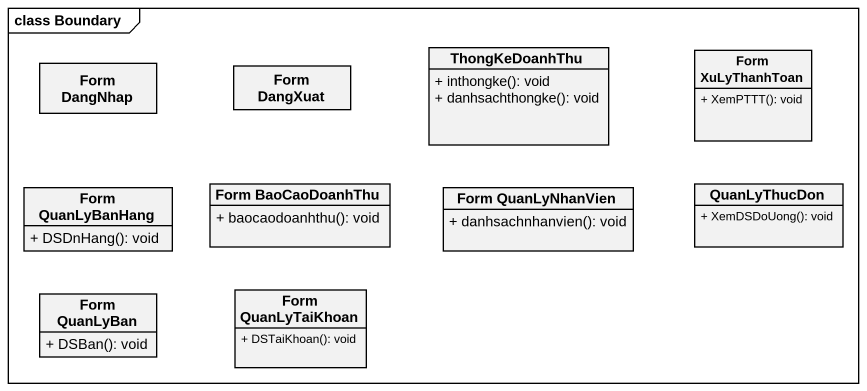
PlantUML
@startuml
mainframe class Boundary
hide circle
hide empty members
skinparam classAttributeIconSize 0
class "Form DangNhap" as Form_DangNhap
class "Form DangXuat" as Form_DangXuat
class ThongKeDoanhThu {
  + inthongke(): void
  + danhsachthongke(): void
}
class "Form XuLyThanhToan" as Form_XuLyThanhToan {
  + XemPTTT(): void
}
class "Form QuanLyBanHang" as Form_QuanLyBanHang {
  + DSDnHang(): void
}
class "Form BaoCaoDoanhThu" as Form_BaoCaoDoanhThu {
  + baocaodoanhthu(): void
}
class "Form QuanLyNhanVien" as Form_QuanLyNhanVien {
  + danhsachnhanvien(): void
}
class QuanLyThucDon {
  + XemDSDoUong(): void
}
class "Form QuanLyBan" as Form_QuanLyBan {
  + DSBan(): void
}
class "Form QuanLyTaiKhoan" as Form_QuanLyTaiKhoan {
  + DSTaiKhoan(): void
}
@enduml
